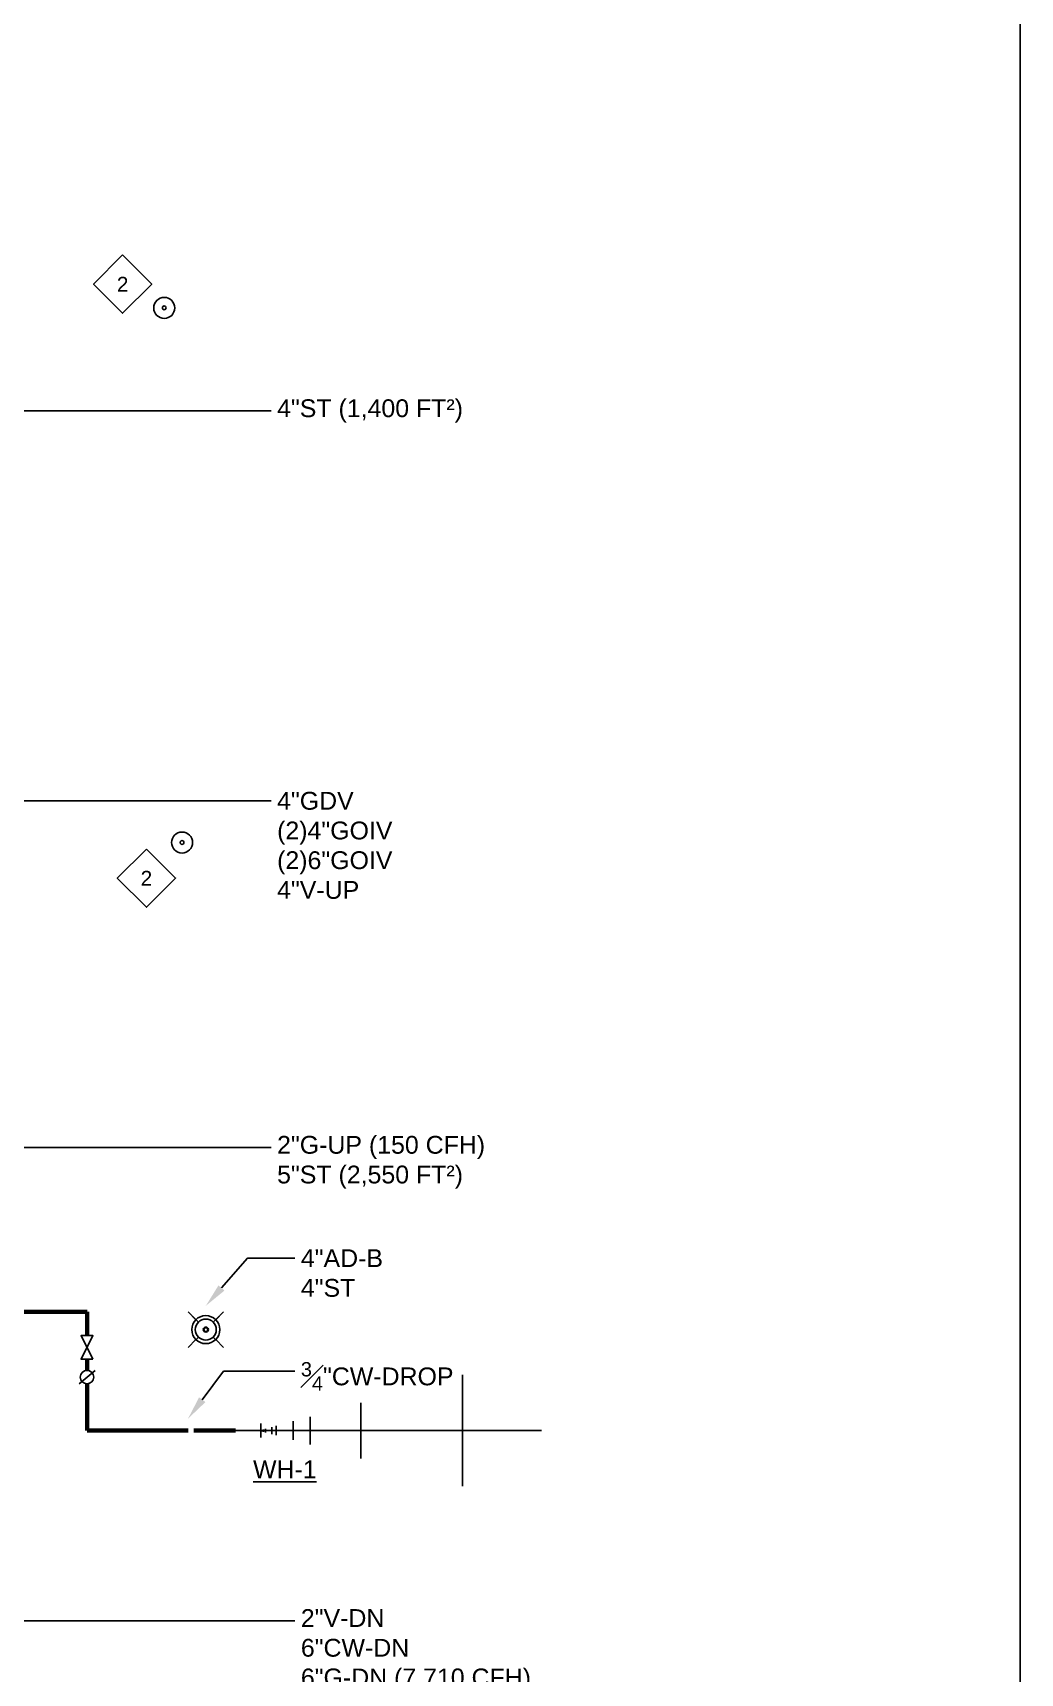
# Model space of a CAD drawing. Extents: x -3956 to 957, y -346 to 1886.
# Drawn here: x -88 to 410, y 122 to 951 of the extents above; entities that cross this region are included whole.
import ezdxf
from ezdxf.enums import TextEntityAlignment as Align

# ---------------------------------------------------------------- set-up
doc = ezdxf.new("R2010")
doc.units = 0
doc.header["$LTSCALE"] = 36
doc.header["$MEASUREMENT"] = 0
for name, color, linetype in [('G-ANNO-TEXT', 70, 'Continuous'), ('G-ANNO-TEXT @ 96', 70, 'Continuous'), ('P-FIXT-N-N', 3, 'Continuous'), ('P-FIXT-N-N @ 1 (1)', 3, 'Continuous'), ('P-FIXT-N-N @ 1 (2)', 3, 'Continuous'), ('P-FIXT-N-N @ 12', 3, 'Continuous'), ('P-FIXT-N-N @ 128', 3, 'Continuous'), ('P-FIXT-N-N @ 16', 3, 'Continuous'), ('P-FIXT-N-N @ 192', 3, 'Continuous'), ('P-FIXT-N-N @ 2', 3, 'Continuous'), ('P-FIXT-N-N @ 24', 3, 'Continuous'), ('P-FIXT-N-N @ 384', 3, 'Continuous'), ('P-FIXT-N-N @ 4', 3, 'Continuous'), ('P-FIXT-N-N @ 48', 3, 'Continuous'), ('P-FIXT-N-N @ 64', 3, 'Continuous'), ('P-FIXT-N-N @ 768', 3, 'Continuous'), ('P-FIXT-N-N @ 8', 3, 'Continuous'), ('P-FIXT-N-N @ 96', 3, 'Continuous'), ('P-STRM-N', 2, 'Continuous'), ('P-STRM-N @ 128', 2, 'Continuous'), ('P-STRM-N @ 96', 2, 'Continuous')]:
    doc.layers.add(name, color=color, linetype=linetype)
doc.layers.add('P-CW-N', color=4, linetype='Continuous', lineweight=60)
doc.styles.add('Arial', font='arial.ttf')

# ---------------------------------------------------------------- blocks, each defined once
blk = doc.blocks.new('*U70')
at = {"linetype": 'Continuous'}
for p, q in [((-0.0703, 0.0703), (-0.0391, 0.0391)), ((0.0703, 0.0703), (0.0391, 0.0391)), ((-0.0391, -0.0391), (-0.0703, -0.0703)), ((0.0391, -0.0391), (0.0703, -0.0703))]:
    blk.add_line(p, q, dxfattribs=at)
blk.add_circle((0, 0), 0.0553, dxfattribs=at)
at = {"color": 7, "linetype": 'Continuous'}
blk.add_circle((0, 0), 0.01, dxfattribs=at)
blk = doc.blocks.new('*U1471')
at = {"layer": 'P-STRM-N @ 128', "xscale": 128, "yscale": 128, "zscale": 128}
blk.add_blockref('*U70', (-1, 295.74), dxfattribs=at)
at = {"layer": 'P-STRM-N @ 96', "xscale": 96, "yscale": 96, "zscale": 96}
blk.add_blockref('*U70', (-1, 295.74), dxfattribs=at)
blk = doc.blocks.new('DRAIN')
at = {"linetype": 'Continuous'}
blk.add_circle((0, 0), 0.0553, dxfattribs=at)
at = {"color": 7, "linetype": 'Continuous'}
blk.add_circle((0, 0), 0.01, dxfattribs=at)
blk = doc.blocks.new('DIAMOND TAG')
blk.add_lwpolyline([(0, -0.1533), (0.1533, 0), (0, 0.1533), (-0.1533, 0)], close=True)
at = {"style": 'Arial'}
blk.add_attdef('XXX', text='', height=0.0781, dxfattribs=at).set_placement((0, 0), align=Align.MIDDLE)
blk = doc.blocks.new('*U81')
at = {"color": 0}
for p, q in [((0.1336, 0), (0.1336, 0.0366)), ((0, 0), (0.1855, 0))]:
    blk.add_line(p, q, dxfattribs=at)
for p, q in [((0.1336, -0.0366), (0.1336, 0.0366)), ((0.1855, 0), (0, 0))]:
    blk.add_line(p, q)
blk = doc.blocks.new('*U1632')
at = {"layer": 'P-FIXT-N-N @ 1 (1)'}
blk.add_blockref('*U81', (26, 244.74), dxfattribs=at)
at = {"layer": 'P-FIXT-N-N @ 1 (2)'}
blk.add_blockref('*U81', (26, 244.74), dxfattribs=at)
at = {"layer": 'P-FIXT-N-N @ 12', "xscale": 12, "yscale": 12, "zscale": 12}
blk.add_blockref('*U81', (26, 244.74), dxfattribs=at)
at = {"layer": 'P-FIXT-N-N @ 128', "xscale": 128, "yscale": 128, "zscale": 128}
blk.add_blockref('*U81', (26, 244.74), dxfattribs=at)
at = {"layer": 'P-FIXT-N-N @ 16', "xscale": 16, "yscale": 16, "zscale": 16}
blk.add_blockref('*U81', (26, 244.74), dxfattribs=at)
at = {"layer": 'P-FIXT-N-N @ 192', "xscale": 192, "yscale": 192, "zscale": 192}
blk.add_blockref('*U81', (26, 244.74), dxfattribs=at)
at = {"layer": 'P-FIXT-N-N @ 2', "xscale": 2, "yscale": 2, "zscale": 2}
blk.add_blockref('*U81', (26, 244.74), dxfattribs=at)
at = {"layer": 'P-FIXT-N-N @ 24', "xscale": 24, "yscale": 24, "zscale": 24}
blk.add_blockref('*U81', (26, 244.74), dxfattribs=at)
at = {"layer": 'P-FIXT-N-N @ 384', "xscale": 384, "yscale": 384, "zscale": 384}
blk.add_blockref('*U81', (26, 244.74), dxfattribs=at)
at = {"layer": 'P-FIXT-N-N @ 4', "xscale": 4, "yscale": 4, "zscale": 4}
blk.add_blockref('*U81', (26, 244.74), dxfattribs=at)
at = {"layer": 'P-FIXT-N-N @ 48', "xscale": 48, "yscale": 48, "zscale": 48}
blk.add_blockref('*U81', (26, 244.74), dxfattribs=at)
at = {"layer": 'P-FIXT-N-N @ 64', "xscale": 64, "yscale": 64, "zscale": 64}
blk.add_blockref('*U81', (26, 244.74), dxfattribs=at)
at = {"layer": 'P-FIXT-N-N @ 768', "xscale": 768, "yscale": 768, "zscale": 768}
blk.add_blockref('*U81', (26, 244.74), dxfattribs=at)
at = {"layer": 'P-FIXT-N-N @ 8', "xscale": 8, "yscale": 8, "zscale": 8}
blk.add_blockref('*U81', (26, 244.74), dxfattribs=at)
at = {"layer": 'P-FIXT-N-N @ 96', "xscale": 96, "yscale": 96, "zscale": 96}
blk.add_blockref('*U81', (14, 244.74), dxfattribs=at)

msp = doc.modelspace()

# ---------------------------------------------------------------- linework, layer by layer
at = {"color": 7, "linetype": 'Continuous'}
msp.add_line((-65.03, 268.37), (-56.97, 275.11), dxfattribs=at)
at = {"linetype": 'Continuous'}
msp.add_lwpolyline([(-58, 280.74), (-64, 280.74), (-58, 292.74), (-64, 292.74), (-58, 280.74)], dxfattribs=at)
msp.add_circle((-61, 271.74), 3.38, dxfattribs=at)
at = {"layer": 'DEFPOINTS'}
msp.add_line((410.3, -345.9), (410.3, 1886.1), dxfattribs=at)
at = {"layer": 'G-ANNO-TEXT'}
for points in [[(-330.96, 869.85), (-205, 759.74), (32, 759.74)], [(-496.51, 581.26), (-478, 562.74), (32, 562.74)], [(-175.51, 372.23), (-160, 387.74), (32, 387.74)], [(6.9, 316.77), (20, 331.74), (44, 331.74)], [(-2.8, 260.34), (8, 274.74), (44, 274.74)], [(-142.51, 158.26), (-133, 148.74), (44, 148.74)]]:
    msp.add_lwpolyline(points, dxfattribs=at)
for points in [[(8.41, 315.46), (-1, 307.74), (5.4, 318.09)], [(-1.2, 259.14), (-10, 250.74), (-4.4, 261.54)]]:
    msp.add_solid(points, dxfattribs=at)
at = {"layer": 'P-CW-N'}
for p, q in [((-112, 304.74), (-61, 304.74)), ((-61, 292.74), (-61, 304.74)), ((-61, 274.74), (-61, 280.74)), ((-61, 244.74), (-61, 268.74)), ((-10, 244.74), (-61, 244.74)), ((14, 244.74), (-7, 244.74))]:
    msp.add_line(p, q, dxfattribs=at)

# ---------------------------------------------------------------- block references
at = {"layer": 'G-ANNO-TEXT @ 96'}
ref = msp.add_blockref('DIAMOND TAG', (-43, 823.74), dxfattribs=dict(at, xscale=96, yscale=96, zscale=96, rotation=180))
ref.add_attrib('XXX', '2', dxfattribs={"layer": '0', "height": 7.5, "style": 'Arial'}).set_placement((-43, 823.74), align=Align.MIDDLE)
ref = msp.add_blockref('DIAMOND TAG', (-31, 523.74), dxfattribs=dict(at, xscale=96, yscale=96, zscale=96, rotation=180))
ref.add_attrib('XXX', '2', dxfattribs={"layer": '0', "height": 7.5, "style": 'Arial'}).set_placement((-31, 523.74), align=Align.MIDDLE)
at = {"layer": 'P-FIXT-N-N'}
msp.add_blockref('*U1632', (0, 0), dxfattribs=at)
at = {"layer": 'P-STRM-N'}
msp.add_blockref('*U1471', (0, 0), dxfattribs=at)
at = {"layer": 'P-STRM-N @ 96', "xscale": 96, "yscale": 96, "zscale": 96}
for p in [(-22, 811.74), (-13, 541.74)]:
    msp.add_blockref('DRAIN', p, dxfattribs=at)

# ---------------------------------------------------------------- texts
at = {"layer": 'G-ANNO-TEXT', "style": 'Arial'}
msp.add_text('%%UWH-1', height=9, dxfattribs=at).set_placement((22.85, 220.71))
at = {"layer": 'G-ANNO-TEXT', "char_height": 9, "attachment_point": 1, "style": 'Arial'}
for s, insert in [('4"ST (1,400 FT²)', (35, 765.57)), ('4"GDV\\P(2)4"GOIV\\P(2)6"GOIV\\P4"V-UP', (35, 567.32)), ('2"G-UP (150 CFH)\\P5"ST (2,550 FT²)', (35, 393.57)), ('4"AD-B\\P4"ST', (47, 336.32)), ('\\A1;{\\H0.8x;\\S3#4;}"CW-DROP', (47, 279.32)), ('2"V-DN\\P6"CW-DN\\P6"G-DN {\\A1;(7,710 CFH)}\\P{\\A1;4"G-DN (1,950 CFH)}', (47, 154.57))]:
    msp.add_mtext(s, dxfattribs=dict(at, insert=insert))

doc.saveas('drawing.dxf')
